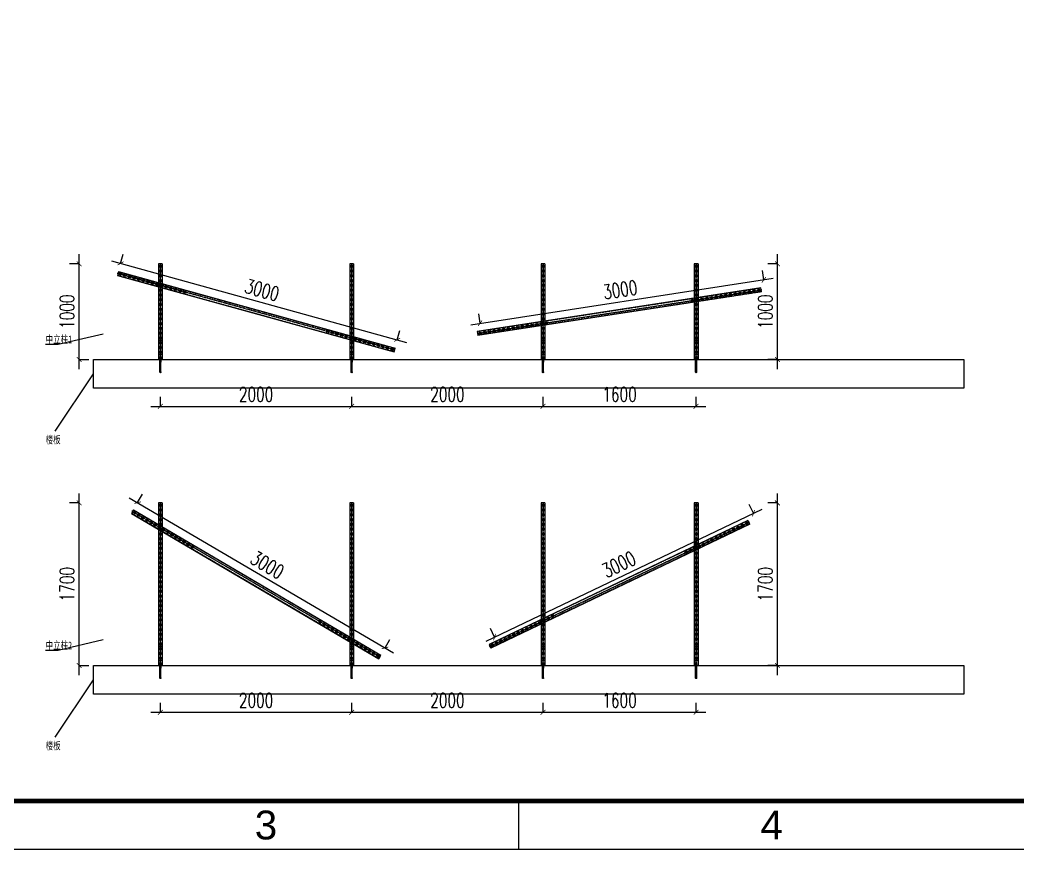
# Model space of a CAD drawing. Header units: millimetres. Extents: x -14454 to 167453, y -24 to 28032.
# Drawn here: x 52588 to 62370, y 0 to 8129 of the extents above; entities that cross this region are included whole.
import ezdxf
from ezdxf.enums import TextEntityAlignment as Align

# ---------------------------------------------------------------- set-up
doc = ezdxf.new("R2010")
doc.units = ezdxf.units.MM
for name, pattern in [('ACAD_ISO02W100', [15, 12, -3]), ('CENTER2', [1.125, 0.75, -0.125, 0.125, -0.125]), ('CENTER8', [6.35, 3.96875, -0.79375, 0.79375, -0.79375]), ('DASH', [0.35, 0.25, -0.1])]:
    doc.linetypes.add(name, pattern=pattern)
doc.layers.add('3中心线层', color=1, linetype='CENTER8', lineweight=0)
for name, color, linetype in [('CY_其它', 7, 'Continuous'), ('CY_备注', 7, 'Continuous'), ('CY_斜撑', 7, 'Continuous'), ('CY_标注', 7, 'Continuous'), ('CY_生产图', 7, 'Continuous'), ('CY_立柱', 16, 'Continuous'), ('中心线', 1, 'CENTER2'), ('粗线', 7, 'Continuous'), ('细线', 3, 'DASH'), ('虚线', 3, 'ACAD_ISO02W100')]:
    doc.layers.add(name, color=color, linetype=linetype)
doc.styles.add('CY_备注', font='', dxfattribs={"width": 0.7, "height": 250})
doc.styles.add('CY_标注', font='romans.shx', dxfattribs={"width": 0.7, "bigfont": 'gbcbig.shx'})
doc.styles.add('图标字体', font='arial.ttf')
doc.styles.add('宋体', font='')
doc.styles.get('CY_备注').set_extended_font_data('SimSun')
doc.styles.get('宋体').set_extended_font_data('SimSun')
doc.dimstyles.new('CY_标注', dxfattribs={"dimscale": 64.166667, "dimtxt": 1.5, "dimasz": 0.5, "dimexe": 1, "dimexo": 1, "dimgap": 0.5, "dimtad": 1, "dimzin": 1, "dimtxsty": 'CY_标注', "dimblk": 'ARCHTICK', "dimcen": -0.025, "dimdle": 1, "dimclrd": 8, "dimclre": 8, "dimclrt": 3, "dimadec": 0, "dimazin": 0, "dimtfac": 1, "dimtix": 1, "dimtmove": 2, "dimatfit": 3, "dimfxl": 0, "dimarcsym": 0})

# ---------------------------------------------------------------- blocks, each defined once
blk = doc.blocks.new('A3图框')
at = {"linetype": 'Continuous'}
blk.add_lwpolyline([(39607.3, 0), (39607.3, 28008), (0, 28008), (0, 0), (39607.3, 0), (39607.3, 28008)], dxfattribs=at)
at = {"const_width": 47.2}
blk.add_lwpolyline([(471.5, 27536.5), (39135.8, 27536.5), (39135.8, 471.5), (471.5, 471.5)], close=True, dxfattribs=at)
at = {"color": 7, "linetype": 'Continuous'}
blk.add_lwpolyline([(14870.4, 0), (14870.4, 471.5)], dxfattribs=at)
at = {"color": 7, "linetype": 'Continuous', "style": '图标字体'}
for s, p in [('3', (12392, 235.8)), ('4', (17348.8, 235.8))]:
    blk.add_text(s, height=282.9, dxfattribs=at).set_placement(p, align=Align.MIDDLE)
at = {"lineweight": 0, "style": '宋体'}
for tag, p in [('设计单位', (32961.1, 18189.1)), ('设计单位', (33020.4, 13227.8)), ('施工单位', (33068.3, 8061.8)), ('项目编号', (34634.7, 5617.7)), ('图纸名称', (34456.8, 4567.9)), ('编', (35503.9, 3522.5)), ('绘图', (36202.9, 2770.1))]:
    blk.add_attdef(tag, p, '', height=250, dxfattribs=at)
blk = doc.blocks.new('zj61dfqw342')
at = {"layer": '粗线'}
for p, q in [((13, 205), (13, 5)), ((53, 205), (13, 205)), ((53, 205), (53, 5)), ((55, 5), (10, 5))]:
    blk.add_line(p, q, dxfattribs=at)
blk.add_lwpolyline([(-17, 5), (83, 5), (83, 0), (-17, 0)], close=True, dxfattribs=at)
at = {"layer": '虚线', "color": 2, "linetype": 'DASH', "ltscale": 10}
blk.add_line((50, 205), (50, 5), dxfattribs=at)
blk = doc.blocks.new('zj61A$C373D631F')
for p, q in [((0, 0, 0), (0, 2, 0)), ((0, 2, 0), (25, 2, 0)), ((0, 0, 0), (0, 2, 0)), ((0, 2, 0), (25, 2, 0)), ((4, 5, 0), (4, 12, 0)), ((4, 5, 0), (4, 12, 0)), ((6, 13, 0), (19, 13, 0)), ((8, 5, 0), (8, 12, 0)), ((8, 5, 0), (8, 12, 0)), ((17, 5, 0), (17, 12, 0)), ((17, 5, 0), (17, 12, 0)), ((21, 5, 0), (21, 12, 0)), ((21, 5, 0), (21, 12, 0)), ((25, 0, 0), (25, 2, 0)), ((25, 0, 0), (25, 2, 0)), ((0, 0, 0), (25, 0, 0))]:
    blk.add_line(p, q)
at = {"elevation": 0}
blk.add_lwpolyline([(2, 2), (23, 2), (23, 5), (2, 5)], close=True, dxfattribs=at)
blk.add_lwpolyline([(2, 2), (23, 2), (23, 5), (2, 5)], close=True, dxfattribs=at)
for centre, radius, start, end in [((6, 9, 0), 3.97, 55.5615, 124.4385), ((6, 9, 0), 3.97, 55.5624, 124.4393), ((6, 9, 0), 3.97, 235.5615, 304.4385), ((6, 9, 0), 3.97, 235.5624, 304.4393), ((12, -2, 0), 14.8, 72.383, 107.617), ((12, -2, 0), 14.8, 72.383, 107.617), ((12, 20, 0), 14.8, 252.383, 287.617), ((12, 20, 0), 14.8, 252.383, 287.617), ((19, 9, 0), 3.97, 55.5615, 124.4385), ((19, 9, 0), 3.97, 55.5615, 124.4385), ((19, 9, 0), 3.97, 235.5615, 304.4385), ((19, 9, 0), 3.97, 235.5615, 304.4385)]:
    blk.add_arc(centre, radius, start, end)
blk = doc.blocks.new('zj61A$C1FEB24E9')
for p, q in [((69, 65), (70, 67)), ((69, 65), (70, 67)), ((69, -30), (69, 65)), ((69, 65), (81, 65)), ((69, -96), (69, 65)), ((69, 65), (81, 65)), ((69, 7), (81, 7)), ((69, 7), (81, 7)), ((70, 67), (79, 67)), ((70, 67), (70, 7)), ((70, 67), (79, 67)), ((70, 67), (70, 7)), ((79, 67), (81, 65)), ((79, 67), (79, 7)), ((79, 67), (81, 65)), ((79, 67), (79, 7)), ((81, -30), (81, 65)), ((81, -96), (81, 65))]:
    blk.add_line(p, q)
at = {"layer": '3中心线层'}
for q in [(75, -30), (75, -102)]:
    blk.add_line((75, 67), q, dxfattribs=at)
at = {"layer": '粗线'}
blk.add_circle((75, -96), 6, dxfattribs=at)
blk = doc.blocks.new('zj61A$C39D66EDF')
for p, q in [((-8, 7), (8, 7)), ((-8, -7), (9, -7))]:
    blk.add_line(p, q)
for centre, start, end in [((-8, 0), 90, 270), ((8, 0), 270, 90)]:
    blk.add_arc(centre, 7, start, end)
at = {"layer": '中心线', "ltscale": 0.0002}
for p, q in [((-18, 0), (18, 0)), ((0, -13), (0, 13))]:
    blk.add_line(p, q, dxfattribs=at)
blk = doc.blocks.new('*U444')
for p, q in [((-20, 1000), (-20, 50)), ((20, 1000), (-20, 1000)), ((20, 1000), (20, 50)), ((20, 50), (-20, 50))]:
    blk.add_line(p, q)
at = {"layer": '中心线', "ltscale": 0.5}
blk.add_line((0, 1000), (0, 50), dxfattribs=at)
at = {"layer": '虚线'}
for p, q in [((-19, 1000), (-19, 50)), ((18, 1000), (18, 50))]:
    blk.add_line(p, q, dxfattribs=at)
at = {"rotation": 270}
for p in [(0, 975), (0, 925), (0, 875), (0, 825), (0, 775), (0, 725), (0, 675), (0, 625), (0, 575), (0, 525), (0, 475), (0, 425), (0, 375), (0, 325), (0, 275), (0, 225), (0, 175), (0, 125), (0, 75)]:
    blk.add_blockref('zj61A$C39D66EDF', p, dxfattribs=at)
at = {"layer": '粗线'}
for name, p in [('zj61dfqw342', (-33, -5)), ('zj61A$C373D631F', (-12, 0, 0)), ('zj61A$C1FEB24E9', (-75, -36))]:
    blk.add_blockref(name, p, dxfattribs=at)
blk = doc.blocks.new('_ArchTick')
at = {"color": 0, "linetype": 'ByBlock', "const_width": 0.15}
blk.add_lwpolyline([(-0.5, -0.5), (0.5, 0.5)], dxfattribs=at)
blk = doc.blocks.new('*D445')
at = {"layer": 'CY_标注', "color": 8, "lineweight": -2, "transparency": 16777216}
for p, q in [((550, -490), (550, -390)), ((2550, -490), (2550, -390)), ((450, -490), (2650, -490))]:
    blk.add_line(p, q, dxfattribs=at)
at = {"layer": 'Defpoints', "color": 0, "transparency": 16777216}
for p in [(550, -500), (2550, -490), (2550, -500)]:
    blk.add_point(p, dxfattribs=at)
at = {"layer": 'CY_标注', "color": 8, "lineweight": -2, "transparency": 16777216, "xscale": 50, "yscale": 50, "zscale": 50, "rotation": 180}
blk.add_blockref('_ArchTick', (550, -490), dxfattribs=at)
at = {"layer": 'CY_标注', "color": 8, "lineweight": -2, "transparency": 16777216, "xscale": 50, "yscale": 50, "zscale": 50}
blk.add_blockref('_ArchTick', (2550, -490), dxfattribs=at)
at = {"layer": 'CY_标注', "color": 3, "transparency": 16777216, "insert": (1550, -365), "char_height": 150, "attachment_point": 5, "style": 'CY_标注'}
blk.add_mtext('2000', dxfattribs=at)
blk = doc.blocks.new('*D446')
at = {"layer": 'CY_标注', "color": 8, "lineweight": -2, "transparency": 16777216}
for p, q in [((2550, -490), (2550, -390)), ((4550, -490), (4550, -390)), ((2450, -490), (4650, -490))]:
    blk.add_line(p, q, dxfattribs=at)
at = {"layer": 'Defpoints', "color": 0, "transparency": 16777216}
for p in [(2550, -500), (4550, -490), (4550, -500)]:
    blk.add_point(p, dxfattribs=at)
at = {"layer": 'CY_标注', "color": 8, "lineweight": -2, "transparency": 16777216, "xscale": 50, "yscale": 50, "zscale": 50, "rotation": 180}
blk.add_blockref('_ArchTick', (2550, -490), dxfattribs=at)
at = {"layer": 'CY_标注', "color": 8, "lineweight": -2, "transparency": 16777216, "xscale": 50, "yscale": 50, "zscale": 50}
blk.add_blockref('_ArchTick', (4550, -490), dxfattribs=at)
at = {"layer": 'CY_标注', "color": 3, "transparency": 16777216, "insert": (3550, -365), "char_height": 150, "attachment_point": 5, "style": 'CY_标注'}
blk.add_mtext('2000', dxfattribs=at)
blk = doc.blocks.new('*D447')
at = {"layer": 'CY_标注', "color": 8, "lineweight": -2, "transparency": 16777216}
for p, q in [((4550, -490), (4550, -390)), ((6150, -490), (6150, -390)), ((4450, -490), (6250, -490))]:
    blk.add_line(p, q, dxfattribs=at)
at = {"layer": 'Defpoints', "color": 0, "transparency": 16777216}
for p in [(4550, -500), (6150, -490), (6150, -500)]:
    blk.add_point(p, dxfattribs=at)
at = {"layer": 'CY_标注', "color": 8, "lineweight": -2, "transparency": 16777216, "xscale": 50, "yscale": 50, "zscale": 50, "rotation": 180}
blk.add_blockref('_ArchTick', (4550, -490), dxfattribs=at)
at = {"layer": 'CY_标注', "color": 8, "lineweight": -2, "transparency": 16777216, "xscale": 50, "yscale": 50, "zscale": 50}
blk.add_blockref('_ArchTick', (6150, -490), dxfattribs=at)
at = {"layer": 'CY_标注', "color": 3, "transparency": 16777216, "insert": (5350, -365), "char_height": 150, "attachment_point": 5, "style": 'CY_标注'}
blk.add_mtext('1600', dxfattribs=at)
blk = doc.blocks.new('*D448')
at = {"layer": 'CY_标注', "color": 8, "lineweight": -2, "transparency": 16777216}
for p, q in [((-300, -100), (-300, 1100)), ((-300, 1000), (-400, 1000)), ((-300, 0), (-200, 0))]:
    blk.add_line(p, q, dxfattribs=at)
at = {"layer": 'Defpoints', "color": 0, "transparency": 16777216}
for p in [(-300, 1000), (-300, 1000), (-300, 0)]:
    blk.add_point(p, dxfattribs=at)
at = {"layer": 'CY_标注', "color": 8, "lineweight": -2, "transparency": 16777216, "xscale": 50, "yscale": 50, "zscale": 50}
for p, rotation in [((-300, 1000), 90), ((-300, 0), 270)]:
    blk.add_blockref('_ArchTick', p, dxfattribs=dict(at, rotation=rotation))
at = {"layer": 'CY_标注', "color": 3, "transparency": 16777216, "insert": (-425, 500), "char_height": 150, "attachment_point": 5, "rotation": 90, "style": 'CY_标注'}
blk.add_mtext('1000', dxfattribs=at)
blk = doc.blocks.new('*D449')
at = {"layer": 'CY_标注', "color": 8, "lineweight": -2, "transparency": 16777216}
for p, q in [((7000, -100), (7000, 1100)), ((7000, 1000), (6900, 1000)), ((7000, 0), (6900, 0))]:
    blk.add_line(p, q, dxfattribs=at)
at = {"layer": 'Defpoints', "color": 0, "transparency": 16777216}
for p in [(7000, 1000), (7000, 1000), (7000, 0)]:
    blk.add_point(p, dxfattribs=at)
at = {"layer": 'CY_标注', "color": 8, "lineweight": -2, "transparency": 16777216, "xscale": 50, "yscale": 50, "zscale": 50}
for p, rotation in [((7000, 1000), 90), ((7000, 0), 270)]:
    blk.add_blockref('_ArchTick', p, dxfattribs=dict(at, rotation=rotation))
at = {"layer": 'CY_标注', "color": 3, "transparency": 16777216, "insert": (6875, 500), "char_height": 150, "attachment_point": 5, "rotation": 90, "style": 'CY_标注'}
blk.add_mtext('1000', dxfattribs=at)
blk = doc.blocks.new('*U450')
blk.add_blockref('zj61A$C39D66EDF', (0, 0))
blk = doc.blocks.new('*U451')
at = {"color": 0, "linetype": 'ByBlock', "lineweight": -2}
for p in [(0, 0), (50, 0), (100, 0), (150, 0), (200, 0), (250, 0), (300, 0), (350, 0), (400, 0), (450, 0), (500, 0), (550, 0), (600, 0), (650, 0), (700, 0)]:
    blk.add_blockref('*U450', p, dxfattribs=at)
blk = doc.blocks.new('*U452')
blk.add_blockref('zj61A$C39D66EDF', (0, 0))
blk = doc.blocks.new('*U453')
at = {"color": 0, "linetype": 'ByBlock', "lineweight": -2}
for p in [(0, 0), (50, 0), (100, 0), (150, 0), (200, 0), (250, 0), (300, 0), (350, 0), (400, 0), (450, 0), (500, 0), (550, 0), (600, 0), (650, 0), (700, 0)]:
    blk.add_blockref('*U452', p, dxfattribs=at)
blk = doc.blocks.new('CY支架间背拉')
at = {"layer": '中心线'}
blk.add_line((-1506, 0), (1506, 0), dxfattribs=at)
at = {"layer": '粗线'}
for p, q in [((-1502, 21), (-1502, -21)), ((1498, 21), (-1502, 21)), ((1498, -21), (1498, 21)), ((1498, -21), (-1502, -21))]:
    blk.add_line(p, q, dxfattribs=at)
at = {"layer": '细线'}
for p, q in [((1498, 19), (-1502, 19)), ((1498, -19), (-1502, -19))]:
    blk.add_line(p, q, dxfattribs=at)
blk.add_blockref('*U451', (-1476, 0))
at = {"xscale": -1}
blk.add_blockref('*U453', (1473, 0), dxfattribs=at)
blk = doc.blocks.new('*D455')
at = {"layer": 'CY_标注', "color": 8, "lineweight": -2, "transparency": 16777216}
for p, q in [((133, 1005), (160, 1102)), ((37, 1032), (3121, 179)), ((3025, 206), (3052, 302))]:
    blk.add_line(p, q, dxfattribs=at)
at = {"layer": 'Defpoints', "color": 0, "transparency": 16777216}
for p in [(131, 996), (3022, 197), (3025, 206)]:
    blk.add_point(p, dxfattribs=at)
at = {"layer": 'CY_标注', "color": 8, "lineweight": -2, "transparency": 16777216, "xscale": 50, "yscale": 50, "zscale": 50}
for p, rotation in [((133, 1005), 164.5495629136742), ((3025, 206), 344.5495629136742)]:
    blk.add_blockref('_ArchTick', p, dxfattribs=dict(at, rotation=rotation))
at = {"layer": 'CY_标注', "color": 3, "transparency": 16777216, "insert": (1613, 726), "char_height": 150, "attachment_point": 5, "rotation": 344.5496, "style": 'CY_标注'}
blk.add_mtext('3000', dxfattribs=at)
blk = doc.blocks.new('*D456')
at = {"layer": 'CY_标注', "color": 8, "lineweight": -2, "transparency": 16777216}
for p, q in [((3794, 364), (6957, 849)), ((6858, 833), (6843, 932)), ((3892, 379), (3877, 478))]:
    blk.add_line(p, q, dxfattribs=at)
at = {"layer": 'Defpoints', "color": 0, "transparency": 16777216}
for p in [(6858, 833), (6859, 824), (3894, 369)]:
    blk.add_point(p, dxfattribs=at)
at = {"layer": 'CY_标注', "color": 8, "lineweight": -2, "transparency": 16777216, "xscale": 50, "yscale": 50, "zscale": 50}
for p, rotation in [((6858, 833), 8.715643778963262), ((3892, 379), 188.7156437789633)]:
    blk.add_blockref('_ArchTick', p, dxfattribs=dict(at, rotation=rotation))
at = {"layer": 'CY_标注', "color": 3, "transparency": 16777216, "insert": (5356, 730), "char_height": 150, "attachment_point": 5, "rotation": 8.7156, "style": 'CY_标注'}
blk.add_mtext('3000', dxfattribs=at)
blk = doc.blocks.new('*D457')
at = {"layer": 'CY_标注', "color": 8, "lineweight": -2, "transparency": 16777216}
for p, q in [((133, 1005), (160, 1102)), ((37, 1032), (3121, 179)), ((3025, 206), (3052, 302))]:
    blk.add_line(p, q, dxfattribs=at)
at = {"layer": 'Defpoints', "color": 0, "transparency": 16777216}
for p in [(131, 996), (3022, 197), (3025, 206)]:
    blk.add_point(p, dxfattribs=at)
at = {"layer": 'CY_标注', "color": 8, "lineweight": -2, "transparency": 16777216, "xscale": 50, "yscale": 50, "zscale": 50}
for p, rotation in [((133, 1005), 164.5495629136742), ((3025, 206), 344.5495629136742)]:
    blk.add_blockref('_ArchTick', p, dxfattribs=dict(at, rotation=rotation))
at = {"layer": 'CY_标注', "color": 3, "transparency": 16777216, "insert": (1613, 726), "char_height": 150, "attachment_point": 5, "rotation": 344.5496, "style": 'CY_标注'}
blk.add_mtext('3000', dxfattribs=at)
blk = doc.blocks.new('*U459')
for p, q in [((-20, 1700), (-20, 50)), ((20, 1700), (-20, 1700)), ((20, 1700), (20, 50)), ((20, 50), (-20, 50))]:
    blk.add_line(p, q)
at = {"layer": '中心线', "ltscale": 0.5}
blk.add_line((0, 1700), (0, 50), dxfattribs=at)
at = {"layer": '虚线'}
for p, q in [((-19, 1700), (-19, 50)), ((18, 1700), (18, 50))]:
    blk.add_line(p, q, dxfattribs=at)
at = {"rotation": 270}
for p in [(0, 1675), (0, 1625), (0, 1575), (0, 1525), (0, 1475), (0, 1425), (0, 1375), (0, 1325), (0, 1275), (0, 1225), (0, 1175), (0, 1125), (0, 1075), (0, 1025), (0, 975), (0, 925), (0, 875), (0, 825), (0, 775), (0, 725), (0, 675), (0, 625), (0, 575), (0, 525), (0, 475), (0, 425), (0, 375), (0, 325), (0, 275), (0, 225), (0, 175), (0, 125), (0, 75)]:
    blk.add_blockref('zj61A$C39D66EDF', p, dxfattribs=at)
at = {"layer": '粗线'}
for name, p in [('zj61dfqw342', (-33, -5)), ('zj61A$C373D631F', (-12, 0, 0)), ('zj61A$C1FEB24E9', (-75, -36))]:
    blk.add_blockref(name, p, dxfattribs=at)
blk = doc.blocks.new('*D460')
at = {"layer": 'CY_标注', "color": 8, "lineweight": -2, "transparency": 16777216}
for p, q in [((550, -490), (550, -390)), ((2550, -490), (2550, -390)), ((450, -490), (2650, -490))]:
    blk.add_line(p, q, dxfattribs=at)
at = {"layer": 'Defpoints', "color": 0, "transparency": 16777216}
for p in [(550, -500), (2550, -490), (2550, -500)]:
    blk.add_point(p, dxfattribs=at)
at = {"layer": 'CY_标注', "color": 8, "lineweight": -2, "transparency": 16777216, "xscale": 50, "yscale": 50, "zscale": 50, "rotation": 180}
blk.add_blockref('_ArchTick', (550, -490), dxfattribs=at)
at = {"layer": 'CY_标注', "color": 8, "lineweight": -2, "transparency": 16777216, "xscale": 50, "yscale": 50, "zscale": 50}
blk.add_blockref('_ArchTick', (2550, -490), dxfattribs=at)
at = {"layer": 'CY_标注', "color": 3, "transparency": 16777216, "insert": (1550, -365), "char_height": 150, "attachment_point": 5, "style": 'CY_标注'}
blk.add_mtext('2000', dxfattribs=at)
blk = doc.blocks.new('*D461')
at = {"layer": 'CY_标注', "color": 8, "lineweight": -2, "transparency": 16777216}
for p, q in [((2550, -490), (2550, -390)), ((4550, -490), (4550, -390)), ((2450, -490), (4650, -490))]:
    blk.add_line(p, q, dxfattribs=at)
at = {"layer": 'Defpoints', "color": 0, "transparency": 16777216}
for p in [(2550, -500), (4550, -490), (4550, -500)]:
    blk.add_point(p, dxfattribs=at)
at = {"layer": 'CY_标注', "color": 8, "lineweight": -2, "transparency": 16777216, "xscale": 50, "yscale": 50, "zscale": 50, "rotation": 180}
blk.add_blockref('_ArchTick', (2550, -490), dxfattribs=at)
at = {"layer": 'CY_标注', "color": 8, "lineweight": -2, "transparency": 16777216, "xscale": 50, "yscale": 50, "zscale": 50}
blk.add_blockref('_ArchTick', (4550, -490), dxfattribs=at)
at = {"layer": 'CY_标注', "color": 3, "transparency": 16777216, "insert": (3550, -365), "char_height": 150, "attachment_point": 5, "style": 'CY_标注'}
blk.add_mtext('2000', dxfattribs=at)
blk = doc.blocks.new('*D462')
at = {"layer": 'CY_标注', "color": 8, "lineweight": -2, "transparency": 16777216}
for p, q in [((4550, -490), (4550, -390)), ((6150, -490), (6150, -390)), ((4450, -490), (6250, -490))]:
    blk.add_line(p, q, dxfattribs=at)
at = {"layer": 'Defpoints', "color": 0, "transparency": 16777216}
for p in [(4550, -500), (6150, -490), (6150, -500)]:
    blk.add_point(p, dxfattribs=at)
at = {"layer": 'CY_标注', "color": 8, "lineweight": -2, "transparency": 16777216, "xscale": 50, "yscale": 50, "zscale": 50, "rotation": 180}
blk.add_blockref('_ArchTick', (4550, -490), dxfattribs=at)
at = {"layer": 'CY_标注', "color": 8, "lineweight": -2, "transparency": 16777216, "xscale": 50, "yscale": 50, "zscale": 50}
blk.add_blockref('_ArchTick', (6150, -490), dxfattribs=at)
at = {"layer": 'CY_标注', "color": 3, "transparency": 16777216, "insert": (5350, -365), "char_height": 150, "attachment_point": 5, "style": 'CY_标注'}
blk.add_mtext('1600', dxfattribs=at)
blk = doc.blocks.new('*D463')
at = {"layer": 'CY_标注', "color": 8, "lineweight": -2, "transparency": 16777216}
for p, q in [((-300, -100), (-300, 1800)), ((-300, 1700), (-400, 1700)), ((-300, 0), (-200, 0))]:
    blk.add_line(p, q, dxfattribs=at)
at = {"layer": 'Defpoints', "color": 0, "transparency": 16777216}
for p in [(-300, 1700), (-300, 1700), (-300, 0)]:
    blk.add_point(p, dxfattribs=at)
at = {"layer": 'CY_标注', "color": 8, "lineweight": -2, "transparency": 16777216, "xscale": 50, "yscale": 50, "zscale": 50}
for p, rotation in [((-300, 1700), 90), ((-300, 0), 270)]:
    blk.add_blockref('_ArchTick', p, dxfattribs=dict(at, rotation=rotation))
at = {"layer": 'CY_标注', "color": 3, "transparency": 16777216, "insert": (-425, 850), "char_height": 150, "attachment_point": 5, "rotation": 90, "style": 'CY_标注'}
blk.add_mtext('1700', dxfattribs=at)
blk = doc.blocks.new('*D464')
at = {"layer": 'CY_标注', "color": 8, "lineweight": -2, "transparency": 16777216}
for p, q in [((7000, -100), (7000, 1800)), ((7000, 1700), (6900, 1700)), ((7000, 0), (6900, 0))]:
    blk.add_line(p, q, dxfattribs=at)
at = {"layer": 'Defpoints', "color": 0, "transparency": 16777216}
for p in [(7000, 1700), (7000, 1700), (7000, 0)]:
    blk.add_point(p, dxfattribs=at)
at = {"layer": 'CY_标注', "color": 8, "lineweight": -2, "transparency": 16777216, "xscale": 50, "yscale": 50, "zscale": 50}
for p, rotation in [((7000, 1700), 90), ((7000, 0), 270)]:
    blk.add_blockref('_ArchTick', p, dxfattribs=dict(at, rotation=rotation))
at = {"layer": 'CY_标注', "color": 3, "transparency": 16777216, "insert": (6875, 850), "char_height": 150, "attachment_point": 5, "rotation": 90, "style": 'CY_标注'}
blk.add_mtext('1700', dxfattribs=at)
blk = doc.blocks.new('*D465')
at = {"layer": 'CY_标注', "color": 8, "lineweight": -2, "transparency": 16777216}
for p, q in [((312, 1703), (362, 1790)), ((225, 1754), (2985, 133)), ((2898, 184), (2949, 270))]:
    blk.add_line(p, q, dxfattribs=at)
at = {"layer": 'Defpoints', "color": 0, "transparency": 16777216}
for p in [(307, 1696), (2894, 176), (2898, 184)]:
    blk.add_point(p, dxfattribs=at)
at = {"layer": 'CY_标注', "color": 8, "lineweight": -2, "transparency": 16777216, "xscale": 50, "yscale": 50, "zscale": 50}
for p, rotation in [((312, 1703), 149.5652571645471), ((2898, 184), 329.5652571645471)]:
    blk.add_blockref('_ArchTick', p, dxfattribs=dict(at, rotation=rotation))
at = {"layer": 'CY_标注', "color": 3, "transparency": 16777216, "insert": (1668, 1051), "char_height": 150, "attachment_point": 5, "rotation": 329.5653, "style": 'CY_标注'}
blk.add_mtext('3000', dxfattribs=at)
blk = doc.blocks.new('*D466')
at = {"layer": 'CY_标注', "color": 8, "lineweight": -2, "transparency": 16777216}
for p, q in [((6750, 1592), (6706, 1682)), ((3954, 253), (6840, 1635)), ((4044, 297), (4001, 387))]:
    blk.add_line(p, q, dxfattribs=at)
at = {"layer": 'Defpoints', "color": 0, "transparency": 16777216}
for p in [(6750, 1592), (6754, 1584), (4048, 288)]:
    blk.add_point(p, dxfattribs=at)
at = {"layer": 'CY_标注', "color": 8, "lineweight": -2, "transparency": 16777216, "xscale": 50, "yscale": 50, "zscale": 50}
for p, rotation in [((6750, 1592), 25.58832130676421), ((4044, 297), 205.5883213067642)]:
    blk.add_blockref('_ArchTick', p, dxfattribs=dict(at, rotation=rotation))
at = {"layer": 'CY_标注', "color": 3, "transparency": 16777216, "insert": (5343, 1057), "char_height": 150, "attachment_point": 5, "rotation": 25.5883, "style": 'CY_标注'}
blk.add_mtext('3000', dxfattribs=at)
blk = doc.blocks.new('*D467')
at = {"layer": 'CY_标注', "color": 8, "lineweight": -2, "transparency": 16777216}
for p, q in [((312, 1703), (362, 1790)), ((225, 1754), (2985, 133)), ((2898, 184), (2949, 270))]:
    blk.add_line(p, q, dxfattribs=at)
at = {"layer": 'Defpoints', "color": 0, "transparency": 16777216}
for p in [(307, 1696), (2894, 176), (2898, 184)]:
    blk.add_point(p, dxfattribs=at)
at = {"layer": 'CY_标注', "color": 8, "lineweight": -2, "transparency": 16777216, "xscale": 50, "yscale": 50, "zscale": 50}
for p, rotation in [((312, 1703), 149.5652571645471), ((2898, 184), 329.5652571645471)]:
    blk.add_blockref('_ArchTick', p, dxfattribs=dict(at, rotation=rotation))
at = {"layer": 'CY_标注', "color": 3, "transparency": 16777216, "insert": (1668, 1051), "char_height": 150, "attachment_point": 5, "rotation": 329.5653, "style": 'CY_标注'}
blk.add_mtext('3000', dxfattribs=at)
blk = doc.blocks.new('中立柱1')
at = {"layer": 'CY_其它'}
blk.add_lwpolyline([(-150, 0), (8950, 0), (8950, -300), (-150, -300), (-150, 0)], dxfattribs=at)
at = {"layer": 'CY_标注'}
for p, q in [((-518, 160), (-50, 270)), ((-650, 160), (-518, 160)), ((-550, -750), (-150, -150))]:
    blk.add_line(p, q, dxfattribs=at)
at = {"layer": 'CY_立柱'}
for p, q in [((550, 0), (550, 1000)), ((2550, 0), (2550, 1000)), ((4550, 0), (4550, 1000)), ((6150, 0), (6150, 1000))]:
    blk.add_line(p, q, dxfattribs=at)
at = {"layer": 'CY_斜撑'}
for p, rotation in [((1550, 500), 164.5495629136742), ((1550, 500), 164.5495629136742), ((5350, 500), 8.71564377896325)]:
    blk.add_blockref('CY支架间背拉', p, dxfattribs=dict(at, rotation=rotation))
at = {"layer": 'CY_立柱'}
for p in [(550, 0), (2550, 0), (4550, 0), (6150, 0), (6150, 0)]:
    blk.add_blockref('*U444', p, dxfattribs=at)
at = {"layer": 'CY_备注', "color": 2, "insert": (-650, 250), "char_height": 80, "attachment_point": 1, "style": 'CY_备注'}
blk.add_mtext('中立柱1', dxfattribs=at)
at = {"layer": 'CY_备注', "insert": (-650, -800), "char_height": 80, "attachment_point": 1, "style": 'CY_备注'}
blk.add_mtext('楼板', dxfattribs=at)
at = {"layer": 'CY_标注'}
for p1, p2, distance, text, picture, middle in [((-300, 0), (-300, 1000), 0, '1000', '*D448', (-425, 500)), ((130.849, 995.993), (3022.432, 196.779), 9.639, '3000', '*D455', (1612.509, 726.159)), ((130.849, 995.993), (3022.432, 196.779), 9.639, '3000', '*D457', (1612.509, 726.159)), ((7000, 0), (7000, 1000), 0, '1000', '*D449', (6875, 500)), ((3893.962, 369.09), (6859.319, 823.682), 9.885, '3000', '*D456', (5356.201, 729.713)), ((550, -500), (2550, -500), 10, '2000', '*D445', (1550, -365)), ((2550, -500), (4550, -500), 10, '2000', '*D446', (3550, -365)), ((4550, -500), (6150, -500), 10, '1600', '*D447', (5350, -365))]:
    dim = blk.add_aligned_dim(p1=p1, p2=p2, distance=distance, text=text, dimstyle='CY_标注', dxfattribs=at)
    dim.commit()
    dim.dimension.update_dxf_attribs({"geometry": picture, "text_midpoint": middle})
blk = doc.blocks.new('中立柱2')
at = {"layer": 'CY_其它'}
blk.add_lwpolyline([(-150, 0), (8950, 0), (8950, -300), (-150, -300), (-150, 0)], dxfattribs=at)
at = {"layer": 'CY_标注'}
for p, q in [((-518, 160), (-50, 270)), ((-650, 160), (-518, 160)), ((-550, -750), (-150, -150))]:
    blk.add_line(p, q, dxfattribs=at)
at = {"layer": 'CY_立柱'}
for p, q in [((550, 0), (550, 1700)), ((2550, 0), (2550, 1700)), ((4550, 0), (4550, 1700)), ((6150, 0), (6150, 1700))]:
    blk.add_line(p, q, dxfattribs=at)
at = {"layer": 'CY_斜撑'}
for p, rotation in [((1550, 850), 149.5652571645471), ((1550, 850), 149.5652571645471), ((5350, 850), 25.58832130676421)]:
    blk.add_blockref('CY支架间背拉', p, dxfattribs=dict(at, rotation=rotation))
at = {"layer": 'CY_立柱'}
for p in [(550, 0), (2550, 0), (4550, 0), (6150, 0), (6150, 0)]:
    blk.add_blockref('*U459', p, dxfattribs=at)
at = {"layer": 'CY_备注', "color": 2, "insert": (-650, 250), "char_height": 80, "attachment_point": 1, "style": 'CY_备注'}
blk.add_mtext('中立柱2', dxfattribs=at)
at = {"layer": 'CY_备注', "insert": (-650, -800), "char_height": 80, "attachment_point": 1, "style": 'CY_备注'}
blk.add_mtext('楼板', dxfattribs=at)
at = {"layer": 'CY_标注'}
for p1, p2, distance, text, picture, middle in [((-300, 0), (-300, 1700), 0, '1700', '*D463', (-425, 850)), ((307.346, 1696.056), (2893.966, 176.386), 8.622, '3000', '*D465', (1668.343, 1051.431)), ((307.346, 1696.056), (2893.966, 176.386), 8.622, '3000', '*D467', (1668.343, 1051.431)), ((7000, 0), (7000, 1700), 0, '1700', '*D464', (6875, 850)), ((4047.775, 288.368), (6753.537, 1584.074), 9.019, '3000', '*D466', (5342.773, 1057.095)), ((550, -500), (2550, -500), 10, '2000', '*D460', (1550, -365)), ((2550, -500), (4550, -500), 10, '2000', '*D461', (3550, -365)), ((4550, -500), (6150, -500), 10, '1600', '*D462', (5350, -365))]:
    dim = blk.add_aligned_dim(p1=p1, p2=p2, distance=distance, text=text, dimstyle='CY_标注', dxfattribs=at)
    dim.commit()
    dim.dimension.update_dxf_attribs({"geometry": picture, "text_midpoint": middle})

msp = doc.modelspace()

# ---------------------------------------------------------------- block references
msp.add_blockref('A3图框', (42607.297, 0, 14.985))
at = {"layer": 'CY_生产图', "xscale": 0.9375, "yscale": 0.9375, "zscale": 0.9375}
for name, p in [('中立柱1', (53449.297, 4800, 14.985)), ('中立柱2', (53449.297, 1800, 14.985))]:
    msp.add_blockref(name, p, dxfattribs=at)

doc.saveas('drawing.dxf')
